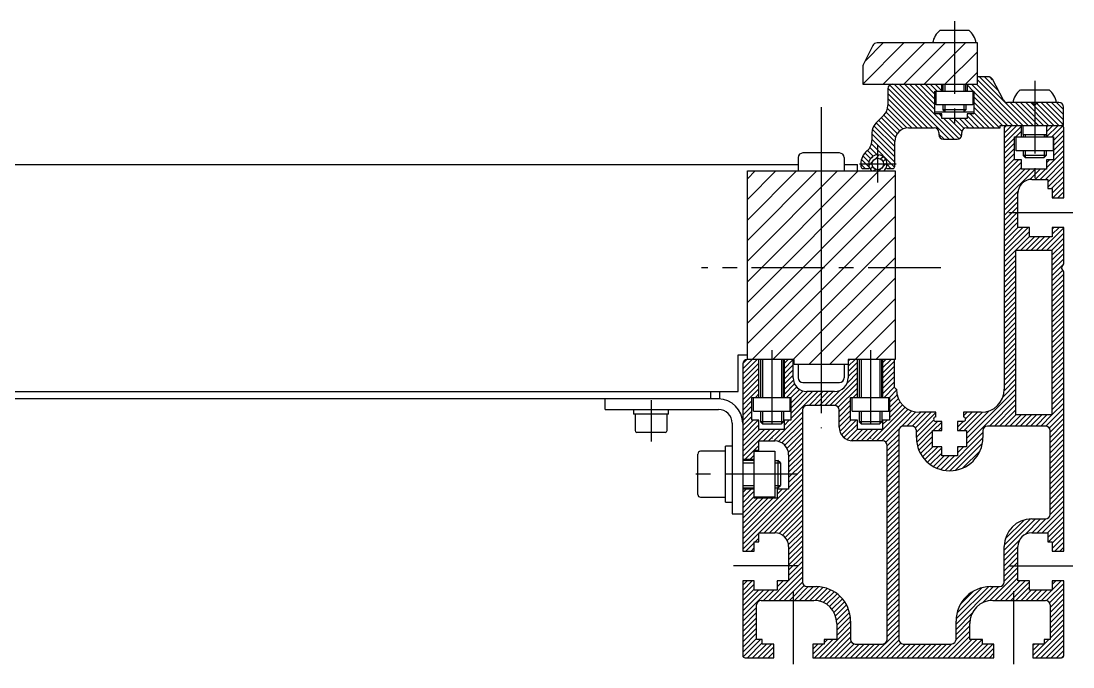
# Model space of a CAD drawing. Extents: x -10 to 3499, y -8 to 1001.
# Drawn here: x 3269.5 to 3498.9, y 66 to 206.7 of the extents above; entities that cross this region are included whole.
import ezdxf

# ---------------------------------------------------------------- set-up
doc = ezdxf.new("R2010")
doc.units = 0
doc.header["$LTSCALE"] = 0.5
doc.linetypes.add('CENTER', pattern=[50.8, 31.75, -6.35, 6.35, -6.35])
for name, color, linetype in [('MSM_CENTER', 1, 'CENTER'), ('MSM_CONTINUOUS', 7, 'CONTINUOUS'), ('MSM_NARROW', 5, 'CONTINUOUS')]:
    doc.layers.add(name, color=color, linetype=linetype)

msp = doc.modelspace()

# ---------------------------------------------------------------- linework, layer by layer
at = {"layer": 'MSM_CENTER'}
for p, q in [((3473, 206.75), (3473, 183.5)), ((3490.5, 193.75), (3490.5, 172.5)), ((3443.95, 188), (3443.95, 118)), ((3456.3, 171.6), (3456.3, 179.6)), ((3452.3, 175.6), (3460.3, 175.6)), ((3484.85, 165), (3498.85, 165)), ((3470.05, 153), (3417.85, 153)), ((3433.2, 135), (3433.2, 115.75)), ((3454.7, 135), (3454.7, 115.75)), ((3406.85, 124.1), (3406.85, 115.1)), ((3438.85, 108), (3415.05, 108)), ((3438.85, 88), (3424.85, 88)), ((3484.85, 88), (3498.85, 88)), ((3437.85, 82.5), (3437.85, 66)), ((3485.85, 82.5), (3485.85, 66))]:
    msp.add_line(p, q, dxfattribs=at)
at = {"layer": 'MSM_CONTINUOUS'}
for p, q in [((3469.88, 204.75), (3476.13, 204.75)), ((3478, 202), (3456.12, 202)), ((3478, 193), (3478, 202)), ((3455.22, 201.45), (3453.11, 197.21)), ((3453, 196.76), (3453, 193)), ((3453, 193), (3478, 193)), ((3470.25, 191.5), (3470.25, 193)), ((3470.5, 193), (3470.5, 191.5)), ((3475.5, 191.5), (3475.5, 193)), ((3475.75, 193), (3475.75, 191.5)), ((3480.4, 194.6), (3478, 194.6)), ((3483.72, 189.53), (3481.28, 194.07)), ((3458.5, 192), (3458.5, 188.34)), ((3468.75, 191.5), (3477.25, 191.5)), ((3468.75, 186.5), (3468.75, 191.5)), ((3469, 188.5), (3469, 191.5)), ((3477, 191.5), (3477, 188.5)), ((3477.25, 191.5), (3477.25, 186.5)), ((3487.38, 191.75), (3493.63, 191.75)), ((3477, 188.5), (3469, 188.5)), ((3470.5, 188.5), (3470.5, 187.43)), ((3475.5, 188.5), (3475.5, 187.43)), ((3495.8, 189), (3484.6, 189)), ((3490.5, 188.5), (3489.63, 189)), ((3491.37, 189), (3490.5, 188.5)), ((3457.62, 186.22), (3455.88, 184.48)), ((3468.75, 187), (3477.25, 187)), ((3470.25, 186.5), (3468.75, 186.5)), ((3470.25, 185.5), (3470.25, 186.5)), ((3475.5, 187.43), (3470.5, 187.43)), ((3470.5, 187.43), (3470.93, 187)), ((3475.07, 187), (3475.5, 187.43)), ((3475.75, 186.5), (3475.75, 185.5)), ((3477.25, 186.5), (3475.75, 186.5)), ((3496.8, 184), (3496.8, 188)), ((3475.75, 185.5), (3470.25, 185.5)), ((3483, 184), (3496.8, 184)), ((3483, 183.5), (3483, 184)), ((3487.6, 181.5), (3487.6, 184)), ((3487.9, 184), (3487.9, 182)), ((3493.1, 184), (3493.1, 181.5)), ((3455, 182.36), (3455, 180.74)), ((3463, 183.5), (3468.6, 183.5)), ((3469.6, 182.5), (3469.6, 182)), ((3474.6, 182), (3474.6, 182.5)), ((3475.6, 183.5), (3483, 183.5)), ((3483.85, 183.5), (3483.85, 126.5)), ((3486.1, 181.5), (3494.6, 181.5)), ((3486.1, 176.5), (3486.1, 181.5)), ((3486.5, 178.5), (3486.5, 181.5)), ((3487.9, 182), (3493.1, 182)), ((3488, 182), (3488, 181.5)), ((3493, 181.5), (3493, 182)), ((3494.5, 181.5), (3494.5, 178.5)), ((3494.6, 181.5), (3494.6, 176.5)), ((3496.85, 168.25), (3496.85, 183.5)), ((3460, 175.1), (3460, 180.5)), ((3470.6, 181), (3473.6, 181)), ((3438.95, 177), (3438.95, 174.08)), ((3447.95, 178), (3439.95, 178)), ((3448.95, 177), (3448.95, 174.08)), ((3494.5, 178.5), (3486.5, 178.5)), ((3488, 178.5), (3488, 177.43)), ((3493, 177.43), (3488, 177.43)), ((3488, 177.43), (3488.43, 177)), ((3488.43, 177), (3492.57, 177)), ((3492.57, 177), (3493, 177.43)), ((3493, 178.5), (3493, 177.43)), ((3064.75, 175.5), (3438.95, 175.5)), ((3448.95, 175.5), (3451.85, 175.5)), ((3451.85, 174.08), (3451.85, 175.5)), ((3452.6, 175.6), (3452.6, 175.1)), ((3453.1, 174.6), (3454.21, 174.6)), ((3458.39, 174.6), (3459.5, 174.6)), ((3487.6, 176.5), (3486.1, 176.5)), ((3487.6, 174.5), (3487.6, 176.5)), ((3493.1, 174.5), (3487.6, 174.5)), ((3493.1, 176.5), (3493.1, 174.5)), ((3494.6, 176.5), (3493.1, 176.5)), ((3427.85, 174.08), (3460.05, 174.08)), ((3427.85, 133), (3427.85, 174.08)), ((3443.95, 174.08), (3443.95, 131.92)), ((3460.05, 174.08), (3460.05, 133)), ((3489.85, 172.25), (3493.35, 172.25)), ((3493.35, 172.25), (3493.35, 170.25)), ((3493.35, 170.25), (3494.35, 170.25)), ((3494.35, 170.25), (3494.35, 168.25)), ((3486.85, 161.75), (3486.85, 169.25)), ((3494.35, 168.25), (3496.85, 168.25)), ((3489.35, 161.75), (3486.85, 161.75)), ((3489.35, 159.75), (3489.35, 161.75)), ((3496.85, 161.75), (3494.35, 161.75)), ((3494.35, 161.75), (3494.35, 159.75)), ((3496.85, 153.87), (3496.85, 161.75)), ((3494.35, 159.75), (3489.35, 159.75)), ((3494.35, 156.75), (3486.35, 156.75)), ((3486.35, 156.75), (3486.35, 121)), ((3494.35, 121), (3494.35, 156.75)), ((3496.35, 153), (3496.85, 153.87)), ((3496.85, 152.13), (3496.35, 153)), ((3496.85, 91.25), (3496.85, 152.13)), ((3425.85, 126), (3425.85, 134)), ((3425.85, 134), (3427.85, 134)), ((3426.85, 132), (3426.85, 91.25)), ((3438.05, 133), (3427.85, 133)), ((3430.35, 124.75), (3430.35, 133)), ((3430.7, 133), (3430.7, 124.75)), ((3435.7, 124.75), (3435.7, 133)), ((3435.85, 133), (3435.85, 124.75)), ((3437.85, 129), (3437.85, 133)), ((3438.05, 131.92), (3438.05, 133)), ((3449.85, 131.92), (3438.05, 131.92)), ((3438.95, 131.92), (3438.95, 129)), ((3448.95, 131.92), (3448.95, 129)), ((3449.85, 133), (3449.85, 129)), ((3460.05, 133), (3449.85, 133)), ((3451.85, 124.75), (3451.85, 133)), ((3452.2, 133), (3452.2, 124.75)), ((3457.2, 124.75), (3457.2, 133)), ((3457.35, 133), (3457.35, 124.75)), ((3459.95, 126.9), (3459.95, 133)), ((3439.95, 128), (3447.95, 128)), ((3077.85, 126), (3425.85, 126)), ((3421.85, 124.4), (3081.85, 124.4)), ((3396.85, 122.1), (3396.85, 124.4)), ((3419.85, 124.4), (3419.85, 126)), ((3421.85, 124.4), (3421.85, 126)), ((3428.85, 124.75), (3437.35, 124.75)), ((3428.85, 119.75), (3428.85, 124.75)), ((3429.2, 121.75), (3429.2, 124.75)), ((3437.2, 121.75), (3437.2, 124.75)), ((3437.35, 124.75), (3437.35, 119.75)), ((3446.85, 126), (3440.85, 126)), ((3450.35, 124.75), (3458.85, 124.75)), ((3450.35, 119.75), (3450.35, 124.75)), ((3450.7, 121.75), (3450.7, 124.75)), ((3458.7, 121.75), (3458.7, 124.75)), ((3458.85, 124.75), (3458.85, 119.75)), ((3396.85, 122.1), (3421.55, 122.1)), ((3403.05, 122.1), (3403.05, 121.1)), ((3410.65, 121.1), (3410.65, 122.1)), ((3429.2, 121.75), (3437.2, 121.75)), ((3430.7, 121.75), (3430.7, 119.43)), ((3435.7, 121.75), (3435.7, 119.43)), ((3439.85, 122), (3439.85, 84.5)), ((3446.85, 123), (3440.85, 123)), ((3447.85, 118.25), (3447.85, 122)), ((3450.7, 121.75), (3458.7, 121.75)), ((3452.2, 121.75), (3452.2, 119.43)), ((3457.2, 121.75), (3457.2, 119.43)), ((3410.65, 121.1), (3403.05, 121.1)), ((3403.35, 121.1), (3403.35, 117.5)), ((3410.35, 117.5), (3410.35, 121.1)), ((3430.35, 119.75), (3428.85, 119.75)), ((3430.35, 117.75), (3430.35, 119.75)), ((3435.7, 119.43), (3430.7, 119.43)), ((3430.7, 119.43), (3431.13, 119)), ((3435.27, 119), (3435.7, 119.43)), ((3435.85, 119.75), (3435.85, 117.75)), ((3437.35, 119.75), (3435.85, 119.75)), ((3451.85, 119.75), (3450.35, 119.75)), ((3451.85, 117.75), (3451.85, 119.75)), ((3457.2, 119.43), (3452.2, 119.43)), ((3452.2, 119.43), (3452.63, 119)), ((3456.77, 119), (3457.2, 119.43)), ((3457.35, 119.75), (3457.35, 117.75)), ((3458.85, 119.75), (3457.35, 119.75)), ((3468.95, 121.5), (3465.35, 121.5)), ((3468.95, 120.5), (3468.95, 121.5)), ((3470.25, 119.5), (3468.95, 119.5)), ((3470.25, 117.5), (3470.25, 119.5)), ((3473.65, 119.5), (3473.65, 117.5)), ((3474.95, 119.5), (3473.65, 119.5)), ((3474.95, 121.5), (3474.95, 120.5)), ((3478.85, 121.5), (3474.95, 121.5)), ((3486.35, 121), (3494.35, 121)), ((3409.95, 117.1), (3403.75, 117.1)), ((3424.55, 119.1), (3424.55, 99.4)), ((3435.85, 117.75), (3430.35, 117.75)), ((3431.13, 119), (3435.27, 119)), ((3457.35, 117.75), (3451.85, 117.75)), ((3452.63, 119), (3456.77, 119)), ((3460.85, 117.5), (3460.85, 72)), ((3463.7, 118.5), (3461.85, 118.5)), ((3464.7, 116), (3464.7, 117.5)), ((3468.25, 117.5), (3470.25, 117.5)), ((3468.25, 114), (3468.25, 117.5)), ((3473.65, 117.5), (3475.65, 117.5)), ((3475.65, 117.5), (3475.65, 114)), ((3479.2, 117.5), (3479.2, 116)), ((3492.85, 118.5), (3480.2, 118.5)), ((3493.85, 99.25), (3493.85, 117.5)), ((3430.35, 115.25), (3433.85, 115.25)), ((3430.35, 113.25), (3430.35, 115.25)), ((3457.35, 115.25), (3450.85, 115.25)), ((3417.05, 103.6), (3417.05, 112.4)), ((3423.05, 113), (3417.65, 113)), ((3423.05, 101.9), (3423.05, 114.1)), ((3424.55, 114.1), (3423.05, 114.1)), ((3429.35, 102.75), (3429.35, 113.25)), ((3429.35, 113.25), (3430.35, 113.25)), ((3429.35, 113), (3433.85, 113)), ((3433.85, 113), (3433.85, 103)), ((3458.35, 72), (3458.35, 114.25)), ((3470.25, 114), (3468.25, 114)), ((3470.25, 112), (3470.25, 114)), ((3473.65, 114), (3473.65, 112)), ((3475.65, 114), (3473.65, 114)), ((3426.85, 111.25), (3429.35, 111.25)), ((3429.35, 111), (3426.85, 111)), ((3433.85, 111), (3434.51, 111)), ((3435.05, 110.46), (3434.51, 111)), ((3434.51, 111), (3434.51, 105)), ((3435.05, 110.46), (3435.05, 105.54)), ((3436.85, 112.25), (3436.85, 104.75)), ((3473.65, 112), (3470.25, 112)), ((3434.51, 105), (3435.05, 105.54)), ((3426.85, 105), (3429.35, 105)), ((3429.35, 104.75), (3426.85, 104.75)), ((3433.85, 105), (3434.51, 105)), ((3434.35, 104.75), (3434.35, 102.75)), ((3436.85, 104.75), (3434.35, 104.75)), ((3417.65, 103), (3423.05, 103)), ((3423.05, 101.9), (3424.55, 101.9)), ((3433.85, 103), (3429.35, 103)), ((3434.35, 102.75), (3429.35, 102.75)), ((3424.55, 99.4), (3426.85, 99.4)), ((3489.85, 98.25), (3492.85, 98.25)), ((3430.35, 95.25), (3433.85, 95.25)), ((3430.35, 93.25), (3430.35, 95.25)), ((3489.85, 95.25), (3493.35, 95.25)), ((3493.35, 95.25), (3493.35, 93.25)), ((3429.35, 91.25), (3429.35, 93.25)), ((3429.35, 93.25), (3430.35, 93.25)), ((3436.85, 92.25), (3436.85, 84.75)), ((3483.85, 84.5), (3483.85, 92.25)), ((3486.85, 84.75), (3486.85, 92.25)), ((3493.35, 93.25), (3494.35, 93.25)), ((3494.35, 93.25), (3494.35, 91.25)), ((3426.85, 91.25), (3429.35, 91.25)), ((3494.35, 91.25), (3496.85, 91.25)), ((3426.85, 84.75), (3426.85, 68.5)), ((3429.35, 84.75), (3426.85, 84.75)), ((3429.35, 82.75), (3429.35, 84.75)), ((3434.35, 82.75), (3429.35, 82.75)), ((3434.35, 84.75), (3434.35, 82.75)), ((3436.85, 84.75), (3434.35, 84.75)), ((3440.85, 83.5), (3442.85, 83.5)), ((3480.85, 83.5), (3482.85, 83.5)), ((3489.35, 84.75), (3486.85, 84.75)), ((3489.35, 82.75), (3489.35, 84.75)), ((3494.35, 82.75), (3489.35, 82.75)), ((3494.35, 84.75), (3494.35, 82.75)), ((3496.85, 84.75), (3494.35, 84.75)), ((3496.85, 68.5), (3496.85, 84.75)), ((3430.85, 80.5), (3442.35, 80.5)), ((3481.35, 80.5), (3492.85, 80.5)), ((3429.85, 72), (3429.85, 79.5)), ((3493.85, 79.5), (3493.85, 72)), ((3450.35, 76), (3450.35, 72)), ((3473.35, 72), (3473.35, 76)), ((3447.35, 75.5), (3447.35, 72)), ((3476.35, 72), (3476.35, 75.5)), ((3431.1, 72), (3429.85, 72)), ((3431.1, 71), (3431.1, 72)), ((3444.6, 72), (3444.6, 71)), ((3447.35, 72), (3444.6, 72)), ((3479.1, 72), (3476.35, 72)), ((3479.1, 71), (3479.1, 72)), ((3492.6, 72), (3492.6, 71)), ((3493.85, 72), (3492.6, 72)), ((3433.6, 71), (3431.1, 71)), ((3433.6, 68), (3433.6, 71)), ((3442.1, 71), (3442.1, 68)), ((3444.6, 71), (3442.1, 71)), ((3451.35, 71), (3457.35, 71)), ((3461.85, 71), (3472.35, 71)), ((3481.6, 71), (3479.1, 71)), ((3481.6, 68), (3481.6, 71)), ((3490.1, 71), (3490.1, 68)), ((3492.6, 71), (3490.1, 71)), ((3427.35, 68), (3433.6, 68)), ((3442.1, 68), (3481.6, 68)), ((3490.1, 68), (3496.35, 68))]:
    msp.add_line(p, q, dxfattribs=at)
msp.add_circle((3456.3, 175.6), 1.25, dxfattribs=at)
for centre, radius, start, end in [((3472.91, 201.1), 4.75, 129.7731, 169.0684), ((3473.09, 201.1), 4.75, 10.9316, 50.2269), ((3456.12, 201), 1, 90, 153.4349), ((3454, 196.76), 1, 153.4349, 180), ((3459.5, 192), 1, 90, 180), ((3480.4, 193.6), 1, 28.1786, 90), ((3490.41, 188.1), 4.75, 129.7731, 169.0684), ((3490.59, 188.1), 4.75, 10.9316, 50.2269), ((3455.5, 188.34), 3, 315, 0), ((3484.6, 190), 1, 208.1786, 270), ((3495.8, 188), 1, 360, 90), ((3458, 182.36), 3, 135, 180), ((3484.35, 183.5), 0.5, 90, 180), ((3496.35, 183.5), 0.5, 360, 90), ((3463, 180.5), 3, 90, 180), ((3468.6, 182.5), 1, 360, 90), ((3470.6, 182), 1, 180, 270), ((3473.6, 182), 1, 270, 0), ((3475.6, 182.5), 1, 90, 180), ((3452, 180.74), 3, 309.9255, 360), ((3439.95, 177), 1, 90, 180), ((3447.95, 177), 1, 0, 90), ((3456.3, 175.6), 3.7, 129.9255, 180), ((3456.3, 175.6), 2, 310.5358, 229.4642), ((3453.1, 175.1), 0.5, 180, 270), ((3454.21, 174.9), 0.3, 270, 333.3458), ((3458.39, 174.9), 0.3, 206.6542, 270), ((3459.5, 175.1), 0.5, 270, 360), ((3489.85, 169.25), 3, 90, 180), ((3427.85, 132), 1, 90, 180), ((3440.85, 129), 3, 180, 270), ((3439.95, 129), 1, 180, 270), ((3446.85, 129), 3, 270, 0), ((3447.95, 129), 1, 270, 360), ((3460.83, 127.38), 1, 208.5701, 241.4299), ((3465.35, 126.5), 5, 180, 270), ((3478.85, 126.5), 5, 270, 360), ((3421.55, 119.1), 5.3, 0, 90), ((3421.55, 119.1), 3, 360, 90), ((3440.85, 122), 1, 90, 180), ((3446.85, 122), 1, 360, 90), ((3468.95, 120), 0.5, 90, 270), ((3474.95, 120), 0.5, 270, 90), ((3403.75, 117.5), 0.4, 180, 270), ((3409.95, 117.5), 0.4, 270, 0), ((3450.85, 118.25), 3, 180, 270), ((3461.85, 117.5), 1, 90, 180), ((3463.7, 117.5), 1, 360, 90), ((3480.2, 117.5), 1, 90, 180), ((3492.85, 117.5), 1, 360, 90), ((3433.85, 112.25), 3, 360, 90), ((3457.35, 114.25), 1, 360, 90), ((3471.95, 116), 7.25, 180, 0), ((3417.65, 112.4), 0.6, 90, 180), ((3417.65, 103.6), 0.6, 180, 270), ((3492.85, 99.25), 1, 270, 0), ((3489.85, 92.25), 6, 90, 180), ((3433.85, 92.25), 3, 360, 90), ((3489.85, 92.25), 3, 90, 180), ((3440.85, 84.5), 1, 180, 270), ((3442.85, 76), 7.5, 0, 90), ((3480.85, 76), 7.5, 90, 180), ((3482.85, 84.5), 1, 270, 0), ((3430.85, 79.5), 1, 90, 180), ((3442.35, 75.5), 5, 0, 90), ((3481.35, 75.5), 5, 90, 180), ((3492.85, 79.5), 1, 360, 90), ((3451.35, 72), 1, 180, 270), ((3457.35, 72), 1, 270, 0), ((3461.85, 72), 1, 180, 270), ((3472.35, 72), 1, 270, 0), ((3427.35, 68.5), 0.5, 180, 270), ((3496.35, 68.5), 0.5, 270, 0)]:
    msp.add_arc(centre, radius, start, end, dxfattribs=at)
at = {"layer": 'MSM_NARROW'}
for p, q in [((3453, 193.03), (3461.97, 202)), ((3453.52, 198.04), (3457.48, 202)), ((3457.46, 193), (3466.46, 202)), ((3461.95, 193), (3470.95, 202)), ((3466.44, 193), (3475.44, 202)), ((3470.93, 193), (3478, 200.07)), ((3475.42, 193), (3478, 195.58)), ((3468.23, 183.5), (3458.92, 192.81)), ((3471.85, 181), (3459.85, 193)), ((3472.98, 181), (3460.98, 193)), ((3474.01, 181.09), (3462.1, 193)), ((3468.75, 187.47), (3463.22, 193)), ((3468.75, 188.59), (3464.34, 193)), ((3468.75, 189.72), (3465.47, 193)), ((3468.75, 190.84), (3466.59, 193)), ((3469.21, 191.5), (3467.71, 193)), ((3470.25, 191.58), (3468.83, 193)), ((3470.25, 192.71), (3469.96, 193)), ((3470.93, 193), (3470.93, 191.5)), ((3475.07, 193), (3475.07, 191.5)), ((3477.07, 191.5), (3475.75, 192.82)), ((3485.69, 184), (3476.69, 193)), ((3486.81, 184), (3477.81, 193)), ((3487.94, 184), (3478, 193.94)), ((3489.06, 184), (3478.46, 194.6)), ((3482.64, 191.55), (3479.58, 194.6)), ((3481.34, 193.96), (3480.78, 194.52)), ((3465.99, 183.5), (3458.5, 190.99)), ((3467.11, 183.5), (3458.51, 192.1)), ((3475.95, 191.5), (3475.75, 191.7)), ((3484.57, 184), (3477.25, 191.32)), ((3464.86, 183.5), (3458.5, 189.86)), ((3463.74, 183.5), (3458.5, 188.74)), ((3470.93, 188.5), (3470.93, 187)), ((3475.07, 188.5), (3475.07, 187)), ((3483.45, 184), (3477.25, 190.2)), ((3482.82, 183.5), (3477.25, 189.07)), ((3490.18, 184), (3485.18, 189)), ((3491.3, 184), (3486.3, 189)), ((3492.43, 184), (3487.43, 189)), ((3493.55, 184), (3488.55, 189)), ((3494.67, 184), (3489.72, 188.95)), ((3495.79, 184), (3491, 188.79)), ((3496.8, 184.12), (3491.92, 189)), ((3496.8, 185.24), (3493.04, 189)), ((3496.8, 186.36), (3494.16, 189)), ((3496.8, 187.49), (3495.29, 189)), ((3461.07, 182.8), (3457.64, 186.24)), ((3461.76, 183.23), (3458.12, 186.88)), ((3462.64, 183.48), (3458.43, 187.69)), ((3470.25, 185.97), (3469.72, 186.5)), ((3478.33, 183.5), (3475.75, 186.08)), ((3479.46, 183.5), (3476.46, 186.5)), ((3481.7, 183.5), (3477.25, 187.95)), ((3480.58, 183.5), (3477.25, 186.83)), ((3460, 179.38), (3455.45, 183.93)), ((3460, 180.51), (3455.95, 184.55)), ((3460.16, 181.47), (3456.51, 185.11)), ((3460.54, 182.21), (3457.08, 185.68)), ((3474.54, 181.68), (3470.72, 185.5)), ((3474.63, 182.72), (3471.84, 185.5)), ((3475.1, 183.37), (3472.97, 185.5)), ((3476.09, 183.5), (3474.09, 185.5)), ((3477.21, 183.5), (3475.21, 185.5)), ((3482.95, 183.5), (3483, 183.55)), ((3483.85, 183.47), (3484.38, 184)), ((3483.85, 182.35), (3485.5, 184)), ((3483.85, 181.23), (3486.62, 184)), ((3483.85, 180.1), (3487.6, 183.85)), ((3493.1, 181.5), (3495.6, 184)), ((3493.1, 182.62), (3494.48, 184)), ((3493.1, 183.74), (3493.36, 184)), ((3494.23, 181.5), (3496.64, 183.91)), ((3460, 177.14), (3455, 182.14)), ((3460, 178.26), (3455.11, 183.15)), ((3470.73, 181), (3469.6, 182.13)), ((3483.85, 178.98), (3486.1, 181.23)), ((3486.37, 181.5), (3487.6, 182.73)), ((3487.49, 181.5), (3487.6, 181.61)), ((3488.43, 182), (3488.43, 181.5)), ((3492.57, 182), (3492.57, 181.5)), ((3494.6, 180.75), (3496.85, 183)), ((3494.6, 179.63), (3496.85, 181.88)), ((3456.18, 177.59), (3454.57, 179.2)), ((3459.97, 174.93), (3454.9, 179.99)), ((3460, 176.02), (3455, 181.02)), ((3483.85, 177.86), (3486.1, 180.11)), ((3483.85, 176.74), (3486.1, 178.99)), ((3494.6, 178.51), (3496.85, 180.76)), ((3494.6, 177.38), (3496.85, 179.63)), ((3454.35, 176.05), (3453.05, 177.36)), ((3454.71, 176.81), (3453.5, 178.02)), ((3455.31, 177.34), (3454.08, 178.57)), ((3454.63, 176.7), (3455.19, 177.27)), ((3455.79, 176.74), (3456.62, 177.57)), ((3456.88, 176.71), (3457.43, 177.25)), ((3457.43, 176.13), (3457.98, 176.68)), ((3483.85, 175.61), (3486.1, 177.86)), ((3483.85, 174.49), (3486.1, 176.74)), ((3488.43, 178.5), (3488.43, 177)), ((3491.71, 172.25), (3496.85, 177.39)), ((3492.57, 178.5), (3492.57, 177)), ((3493.1, 174.76), (3496.85, 178.51)), ((3427.85, 145.43), (3456.95, 174.54)), ((3453.56, 174.6), (3452.6, 175.56)), ((3454.46, 174.82), (3452.73, 176.55)), ((3454.33, 175.28), (3455.16, 176.11)), ((3454.65, 174.47), (3455.19, 175.02)), ((3455.38, 174.08), (3455.77, 174.47)), ((3457.36, 174.95), (3458.28, 175.86)), ((3459.17, 174.6), (3458.3, 175.48)), ((3483.85, 173.37), (3486.98, 176.5)), ((3483.85, 172.25), (3487.6, 176)), ((3483.85, 171.12), (3487.6, 174.87)), ((3483.85, 170), (3488.35, 174.5)), ((3483.85, 168.88), (3489.47, 174.5)), ((3483.85, 167.76), (3490.59, 174.5)), ((3489.44, 172.22), (3491.72, 174.5)), ((3490.59, 172.25), (3492.84, 174.5)), ((3492.83, 172.25), (3496.85, 176.27)), ((3493.1, 175.88), (3493.72, 176.5)), ((3493.35, 171.64), (3496.85, 175.14)), ((3427.85, 172.37), (3429.56, 174.08)), ((3427.85, 167.88), (3434.05, 174.08)), ((3427.85, 163.39), (3438.54, 174.08)), ((3427.85, 158.9), (3443.03, 174.08)), ((3427.85, 154.41), (3447.52, 174.08)), ((3427.85, 149.92), (3452.01, 174.08)), ((3427.85, 140.94), (3460.05, 173.14)), ((3493.35, 170.52), (3496.85, 174.02)), ((3494.2, 170.25), (3496.85, 172.9)), ((3494.35, 169.28), (3496.85, 171.78)), ((3494.45, 168.25), (3496.85, 170.65)), ((3427.85, 136.45), (3460.05, 168.65)), ((3483.85, 166.63), (3486.88, 169.66)), ((3483.85, 165.51), (3486.85, 168.51)), ((3495.57, 168.25), (3496.85, 169.53)), ((3496.69, 168.25), (3496.85, 168.41)), ((3483.85, 164.39), (3486.85, 167.39)), ((3483.85, 163.27), (3486.85, 166.27)), ((3428.89, 133), (3460.05, 164.16)), ((3483.85, 162.14), (3486.85, 165.14)), ((3483.85, 161.02), (3486.85, 164.02)), ((3483.85, 159.9), (3486.85, 162.9)), ((3483.85, 158.78), (3486.85, 161.78)), ((3483.85, 157.65), (3487.95, 161.75)), ((3483.85, 156.53), (3489.07, 161.75)), ((3483.85, 155.41), (3489.35, 160.91)), ((3491.93, 156.75), (3496.85, 161.67)), ((3494.35, 161.42), (3494.68, 161.75)), ((3494.35, 160.29), (3495.81, 161.75)), ((3433.38, 133), (3460.05, 159.67)), ((3483.85, 154.29), (3489.35, 159.79)), ((3487.44, 156.75), (3490.44, 159.75)), ((3488.56, 156.75), (3491.56, 159.75)), ((3489.68, 156.75), (3492.68, 159.75)), ((3490.81, 156.75), (3493.81, 159.75)), ((3493.05, 156.75), (3496.85, 160.55)), ((3494.17, 156.75), (3496.85, 159.43)), ((3494.35, 155.8), (3496.85, 158.3)), ((3494.35, 154.68), (3496.85, 157.18)), ((3494.35, 153.56), (3496.85, 156.06)), ((3437.87, 133), (3460.05, 155.18)), ((3483.85, 153.16), (3486.35, 155.66)), ((3483.85, 152.04), (3486.35, 154.54)), ((3494.35, 152.44), (3496.85, 154.94)), ((3494.35, 151.31), (3496.78, 153.74)), ((3483.85, 150.92), (3486.35, 153.42)), ((3483.85, 149.79), (3486.35, 152.29)), ((3494.35, 150.19), (3496.65, 152.49)), ((3494.35, 149.07), (3496.85, 151.57)), ((3441.28, 131.92), (3460.05, 150.69)), ((3483.85, 148.67), (3486.35, 151.17)), ((3483.85, 147.55), (3486.35, 150.05)), ((3494.35, 147.95), (3496.85, 150.45)), ((3494.35, 146.82), (3496.85, 149.32)), ((3483.85, 146.43), (3486.35, 148.93)), ((3483.85, 145.3), (3486.35, 147.8)), ((3494.35, 145.7), (3496.85, 148.2)), ((3494.35, 144.58), (3496.85, 147.08)), ((3445.77, 131.92), (3460.05, 146.2)), ((3483.85, 144.18), (3486.35, 146.68)), ((3483.85, 143.06), (3486.35, 145.56)), ((3494.35, 143.46), (3496.85, 145.96)), ((3494.35, 142.33), (3496.85, 144.83)), ((3483.85, 141.94), (3486.35, 144.44)), ((3483.85, 140.81), (3486.35, 143.31)), ((3494.35, 141.21), (3496.85, 143.71)), ((3494.35, 140.09), (3496.85, 142.59)), ((3451.34, 133), (3460.05, 141.71)), ((3483.85, 139.69), (3486.35, 142.19)), ((3483.85, 138.57), (3486.35, 141.07)), ((3483.85, 137.45), (3486.35, 139.95)), ((3494.35, 138.97), (3496.85, 141.47)), ((3494.35, 137.84), (3496.85, 140.34)), ((3483.85, 136.32), (3486.35, 138.82)), ((3483.85, 135.2), (3486.35, 137.7)), ((3494.35, 136.72), (3496.85, 139.22)), ((3494.35, 135.6), (3496.85, 138.1)), ((3455.83, 133), (3460.05, 137.22)), ((3483.85, 134.08), (3486.35, 136.58)), ((3483.85, 132.96), (3486.35, 135.46)), ((3494.35, 134.48), (3496.85, 136.98)), ((3494.35, 133.35), (3496.85, 135.85)), ((3483.85, 131.83), (3486.35, 134.33)), ((3483.85, 130.71), (3486.35, 133.21)), ((3494.35, 132.23), (3496.85, 134.73)), ((3494.35, 131.11), (3496.85, 133.61)), ((3426.85, 130.96), (3428.89, 133)), ((3426.85, 129.84), (3430.01, 133)), ((3426.85, 128.72), (3430.35, 132.22)), ((3426.85, 127.59), (3430.35, 131.09)), ((3426.86, 132.1), (3427.75, 132.99)), ((3431.13, 133), (3431.13, 124.75)), ((3435.27, 133), (3435.27, 124.75)), ((3435.85, 132.1), (3436.75, 133)), ((3435.85, 130.98), (3437.85, 132.98)), ((3435.85, 129.86), (3437.85, 131.86)), ((3449.85, 132.63), (3450.22, 133)), ((3449.85, 131.51), (3451.34, 133)), ((3449.85, 130.39), (3451.85, 132.39)), ((3449.85, 129.27), (3451.85, 131.27)), ((3452.63, 133), (3452.63, 124.75)), ((3456.77, 133), (3456.77, 124.75)), ((3457.35, 131.15), (3459.2, 133)), ((3457.35, 132.28), (3458.07, 133)), ((3457.35, 130.03), (3459.95, 132.63)), ((3457.35, 128.91), (3459.95, 131.51)), ((3483.85, 129.59), (3486.35, 132.09)), ((3483.85, 128.47), (3486.35, 130.97)), ((3494.35, 129.99), (3496.85, 132.49)), ((3494.35, 128.86), (3496.85, 131.36)), ((3426.85, 126.47), (3430.35, 129.97)), ((3426.85, 125.35), (3430.35, 128.85)), ((3435.85, 128.74), (3437.85, 130.74)), ((3435.85, 127.61), (3437.85, 129.61)), ((3435.85, 126.49), (3437.89, 128.53)), ((3445.83, 123), (3451.85, 129.02)), ((3449.65, 127.94), (3451.85, 130.14)), ((3457.35, 127.79), (3459.95, 130.39)), ((3457.35, 126.66), (3459.95, 129.26)), ((3483.83, 126.2), (3486.35, 128.72)), ((3483.85, 127.34), (3486.35, 129.84)), ((3494.35, 127.74), (3496.85, 130.24)), ((3494.35, 126.62), (3496.85, 129.12)), ((3426.85, 124.23), (3430.35, 127.73)), ((3426.85, 123.1), (3430.35, 126.6)), ((3435.85, 125.37), (3438.16, 127.68)), ((3436.35, 124.75), (3438.61, 127.01)), ((3437.35, 124.62), (3439.21, 126.49)), ((3444.71, 123), (3447.91, 126.2)), ((3446.95, 123), (3451.85, 127.9)), ((3447.66, 122.59), (3451.85, 126.78)), ((3457.35, 125.54), (3459.95, 128.14)), ((3457.68, 124.75), (3459.95, 127.02)), ((3458.81, 124.75), (3460.36, 126.31)), ((3475.65, 115.78), (3486.35, 126.48)), ((3483.54, 124.79), (3486.35, 127.6)), ((3494.35, 125.5), (3496.85, 128)), ((3494.35, 124.37), (3496.85, 126.87)), ((3426.85, 121.98), (3428.85, 123.98)), ((3429.62, 124.75), (3430.35, 125.48)), ((3437.35, 123.5), (3439.98, 126.13)), ((3437.35, 121.26), (3442.09, 126)), ((3437.35, 122.38), (3440.97, 126)), ((3437.35, 120.13), (3443.22, 126)), ((3441.34, 123), (3444.34, 126)), ((3442.46, 123), (3445.46, 126)), ((3443.58, 123), (3446.58, 126)), ((3447.85, 121.65), (3450.35, 124.15)), ((3450.95, 124.75), (3451.85, 125.65)), ((3458.85, 123.67), (3460.5, 125.32)), ((3458.85, 122.55), (3460.78, 124.48)), ((3475.65, 114.65), (3486.35, 125.35)), ((3480.62, 118.5), (3486.35, 124.23)), ((3494.35, 123.25), (3496.85, 125.75)), ((3494.35, 122.13), (3496.85, 124.63)), ((3426.85, 120.86), (3428.85, 122.86)), ((3426.85, 119.74), (3428.85, 121.74)), ((3431.13, 121.75), (3431.13, 119)), ((3435.27, 121.75), (3435.27, 119)), ((3447.85, 120.53), (3450.35, 123.03)), ((3447.85, 119.41), (3450.35, 121.91)), ((3452.63, 121.75), (3452.63, 119)), ((3454.92, 115.25), (3462.25, 122.58)), ((3456.04, 115.25), (3462.93, 122.14)), ((3456.77, 121.75), (3456.77, 119)), ((3457.16, 115.25), (3463.7, 121.79)), ((3458.85, 121.43), (3461.18, 123.76)), ((3458.85, 120.3), (3461.67, 123.13)), ((3475.65, 116.9), (3480.56, 121.81)), ((3481.74, 118.5), (3486.35, 123.11)), ((3482.86, 118.5), (3486.35, 121.99)), ((3492.95, 118.49), (3496.85, 122.38)), ((3494.35, 121.01), (3496.85, 123.51)), ((3426.85, 118.61), (3428.85, 120.61)), ((3426.85, 117.49), (3429.11, 119.75)), ((3426.85, 116.37), (3430.23, 119.75)), ((3433.59, 115.25), (3439.85, 121.51)), ((3434.61, 115.15), (3439.85, 120.39)), ((3435.85, 118.63), (3436.97, 119.75)), ((3447.85, 118.29), (3450.35, 120.79)), ((3448, 117.31), (3450.44, 119.75)), ((3448.37, 116.56), (3451.56, 119.75)), ((3457.35, 119.72), (3457.38, 119.75)), ((3457.35, 118.8), (3458.3, 119.75)), ((3461.44, 118.4), (3464.6, 121.57)), ((3462.66, 118.5), (3465.66, 121.5)), ((3463.77, 118.49), (3466.79, 121.5)), ((3464.5, 118.09), (3467.91, 121.5)), ((3464.7, 117.17), (3468.95, 121.42)), ((3464.7, 116.05), (3468.49, 119.84)), ((3464.78, 115.01), (3469.28, 119.5)), ((3468.4, 117.5), (3470.25, 119.36)), ((3473.65, 119.39), (3473.77, 119.5)), ((3473.65, 118.27), (3474.89, 119.5)), ((3474.01, 117.5), (3478.01, 121.5)), ((3474.95, 120.69), (3475.77, 121.5)), ((3475.13, 117.5), (3479.15, 121.52)), ((3475.44, 120.06), (3476.89, 121.5)), ((3483.99, 118.5), (3486.49, 121)), ((3485.11, 118.5), (3487.61, 121)), ((3486.23, 118.5), (3488.73, 121)), ((3487.35, 118.5), (3489.85, 121)), ((3488.48, 118.5), (3490.98, 121)), ((3489.6, 118.5), (3492.1, 121)), ((3490.72, 118.5), (3493.22, 121)), ((3491.84, 118.5), (3494.34, 121)), ((3493.66, 118.07), (3496.85, 121.26)), ((3493.85, 117.14), (3496.85, 120.14)), ((3426.85, 115.25), (3430.35, 118.75)), ((3426.85, 114.12), (3430.48, 117.75)), ((3426.85, 113), (3431.6, 117.75)), ((3426.85, 111.88), (3432.72, 117.75)), ((3431.34, 115.25), (3433.84, 117.75)), ((3432.47, 115.25), (3434.97, 117.75)), ((3435.4, 114.82), (3439.85, 119.27)), ((3436.02, 114.32), (3439.85, 118.14)), ((3436.5, 113.67), (3439.85, 117.02)), ((3448.9, 115.97), (3451.85, 118.92)), ((3449.58, 115.53), (3451.85, 117.79)), ((3450.45, 115.28), (3452.93, 117.75)), ((3451.55, 115.25), (3454.05, 117.75)), ((3452.67, 115.25), (3455.17, 117.75)), ((3453.8, 115.25), (3456.3, 117.75)), ((3458.02, 114.99), (3460.95, 117.91)), ((3464.97, 114.07), (3468.25, 117.36)), ((3469.52, 117.5), (3470.25, 118.23)), ((3470.95, 108.83), (3479.2, 117.08)), ((3493.85, 116.02), (3496.85, 119.02)), ((3493.85, 114.89), (3496.85, 117.89)), ((3436.79, 112.84), (3439.85, 115.9)), ((3436.85, 111.78), (3439.85, 114.78)), ((3458.35, 114.19), (3460.85, 116.69)), ((3458.35, 113.07), (3460.85, 115.57)), ((3465.25, 113.23), (3468.25, 116.23)), ((3465.62, 112.48), (3468.25, 115.11)), ((3471.99, 108.75), (3479.2, 115.96)), ((3473.23, 108.87), (3479.08, 114.72)), ((3493.85, 113.77), (3496.85, 116.77)), ((3493.85, 112.65), (3496.85, 115.65)), ((3427.34, 111.25), (3430.35, 114.26)), ((3436.85, 110.65), (3439.85, 113.65)), ((3436.85, 109.53), (3439.85, 112.53)), ((3458.35, 111.95), (3460.85, 114.45)), ((3458.35, 110.82), (3460.85, 113.32)), ((3466.05, 111.79), (3468.27, 114)), ((3466.55, 111.17), (3469.39, 114)), ((3467.11, 110.61), (3470.25, 113.74)), ((3467.74, 110.11), (3470.25, 112.62)), ((3473.65, 113.78), (3473.88, 114)), ((3473.65, 112.65), (3475, 114)), ((3474.84, 109.36), (3478.59, 113.11)), ((3493.85, 111.53), (3496.85, 114.53)), ((3493.85, 110.4), (3496.85, 113.4)), ((3426.85, 110.46), (3429.35, 110.46)), ((3428.47, 111.25), (3429.35, 112.13)), ((3433.85, 110.46), (3435.05, 110.46)), ((3436.85, 108.41), (3439.85, 111.41)), ((3436.85, 107.29), (3439.85, 110.29)), ((3458.35, 109.7), (3460.85, 112.2)), ((3458.35, 108.58), (3460.85, 111.08)), ((3468.42, 109.67), (3470.76, 112)), ((3469.18, 109.3), (3471.88, 112)), ((3470.02, 109.02), (3473, 112)), ((3493.85, 109.28), (3496.85, 112.28)), ((3493.85, 108.16), (3496.85, 111.16)), ((3436.85, 106.16), (3439.85, 109.16)), ((3436.85, 105.04), (3439.85, 108.04)), ((3458.35, 107.46), (3460.85, 109.96)), ((3458.35, 106.33), (3460.85, 108.83)), ((3493.85, 107.04), (3496.85, 110.04)), ((3493.85, 105.91), (3496.85, 108.91)), ((3426.85, 93.92), (3439.85, 106.92)), ((3426.85, 92.79), (3439.85, 105.79)), ((3426.85, 105.54), (3429.35, 105.54)), ((3433.85, 105.54), (3435.05, 105.54)), ((3458.35, 105.21), (3460.85, 107.71)), ((3458.35, 104.09), (3460.85, 106.59)), ((3493.85, 104.79), (3496.85, 107.79)), ((3493.85, 103.67), (3496.85, 106.67)), ((3493.85, 102.55), (3496.85, 105.55)), ((3426.85, 104.02), (3427.58, 104.75)), ((3426.85, 102.9), (3428.7, 104.75)), ((3426.85, 95.04), (3436.56, 104.75)), ((3426.85, 101.78), (3429.35, 104.28)), ((3430.43, 95.25), (3439.85, 104.67)), ((3431.55, 95.25), (3439.85, 103.55)), ((3434.35, 103.66), (3435.44, 104.75)), ((3458.35, 102.97), (3460.85, 105.47)), ((3458.35, 101.84), (3460.85, 104.34)), ((3493.85, 101.42), (3496.85, 104.42)), ((3493.85, 100.3), (3496.85, 103.3)), ((3426.85, 100.65), (3429.35, 103.15)), ((3426.85, 99.53), (3430.07, 102.75)), ((3426.85, 98.41), (3431.19, 102.75)), ((3426.85, 97.29), (3432.31, 102.75)), ((3426.85, 96.16), (3433.44, 102.75)), ((3432.67, 95.25), (3439.85, 102.43)), ((3433.8, 95.25), (3439.85, 101.3)), ((3458.35, 100.72), (3460.85, 103.22)), ((3458.35, 99.6), (3460.85, 102.1)), ((3458.35, 98.48), (3460.85, 100.98)), ((3491.04, 95.25), (3496.85, 101.06)), ((3493.84, 99.17), (3496.85, 102.18)), ((3434.77, 95.1), (3439.85, 100.18)), ((3435.52, 94.73), (3439.85, 99.06)), ((3458.35, 97.35), (3460.85, 99.85)), ((3458.35, 96.23), (3460.85, 98.73)), ((3492.17, 95.25), (3496.85, 99.93)), ((3493.29, 95.25), (3496.85, 98.81)), ((3436.12, 94.21), (3439.85, 97.94)), ((3436.56, 93.53), (3439.85, 96.81)), ((3458.35, 95.11), (3460.85, 97.61)), ((3458.35, 93.99), (3460.85, 96.49)), ((3483.85, 91.42), (3490.68, 98.25)), ((3483.87, 92.56), (3489.54, 98.23)), ((3484.08, 93.9), (3488.2, 98.02)), ((3488.44, 94.89), (3491.8, 98.25)), ((3489.92, 95.25), (3492.93, 98.26)), ((3493.35, 94.19), (3496.85, 97.69)), ((3493.53, 93.25), (3496.85, 96.57)), ((3426.85, 91.67), (3430.35, 95.17)), ((3429.55, 93.25), (3430.35, 94.05)), ((3436.82, 92.66), (3439.85, 95.69)), ((3436.85, 91.57), (3439.85, 94.57)), ((3458.35, 92.86), (3460.85, 95.36)), ((3458.35, 91.74), (3460.85, 94.24)), ((3494.35, 92.94), (3496.85, 95.44)), ((3494.35, 91.82), (3496.85, 94.32)), ((3427.55, 91.25), (3429.35, 93.05)), ((3428.67, 91.25), (3429.35, 91.93)), ((3436.85, 90.45), (3439.85, 93.45)), ((3436.85, 89.32), (3439.85, 92.32)), ((3458.35, 90.62), (3460.85, 93.12)), ((3458.35, 89.5), (3460.85, 92)), ((3483.85, 90.3), (3487.21, 93.66)), ((3483.85, 89.18), (3486.85, 92.18)), ((3494.9, 91.25), (3496.85, 93.2)), ((3496.02, 91.25), (3496.85, 92.08)), ((3436.85, 88.2), (3439.85, 91.2)), ((3436.85, 87.08), (3439.85, 90.08)), ((3458.35, 88.37), (3460.85, 90.87)), ((3458.35, 87.25), (3460.85, 89.75)), ((3483.85, 88.06), (3486.85, 91.06)), ((3483.85, 86.93), (3486.85, 89.93)), ((3496.76, 91.25), (3496.85, 91.34)), ((3436.85, 85.96), (3439.85, 88.96)), ((3436.85, 84.83), (3439.85, 87.83)), ((3458.35, 86.13), (3460.85, 88.63)), ((3458.35, 85.01), (3460.85, 87.51)), ((3483.85, 85.81), (3486.85, 88.81)), ((3483.85, 84.69), (3486.85, 87.69)), ((3433.64, 80.5), (3439.85, 86.71)), ((3434.76, 80.5), (3439.85, 85.59)), ((3458.35, 83.88), (3460.85, 86.38)), ((3458.35, 82.76), (3460.85, 85.26)), ((3480.75, 80.46), (3486.85, 86.57)), ((3481.91, 80.5), (3486.85, 85.44)), ((3426.85, 83.81), (3427.79, 84.75)), ((3426.85, 82.69), (3428.91, 84.75)), ((3426.85, 81.57), (3429.35, 84.07)), ((3426.85, 80.45), (3429.35, 82.95)), ((3426.85, 79.32), (3430.28, 82.75)), ((3426.85, 78.2), (3431.4, 82.75)), ((3426.85, 77.08), (3432.52, 82.75)), ((3431.39, 80.5), (3433.64, 82.75)), ((3432.52, 80.5), (3436.77, 84.75)), ((3434.35, 84.58), (3434.52, 84.75)), ((3434.35, 83.46), (3435.64, 84.75)), ((3435.88, 80.5), (3439.85, 84.47)), ((3437.01, 80.5), (3440.23, 83.72)), ((3438.13, 80.5), (3441.13, 83.5)), ((3439.25, 80.5), (3442.25, 83.5)), ((3440.37, 80.5), (3443.36, 83.48)), ((3441.5, 80.5), (3444.35, 83.35)), ((3442.6, 80.49), (3445.23, 83.11)), ((3443.58, 80.34), (3446.03, 82.79)), ((3458.35, 81.64), (3460.85, 84.14)), ((3458.35, 80.52), (3460.85, 83.02)), ((3473.35, 75.31), (3481.54, 83.5)), ((3473.37, 76.45), (3480.4, 83.48)), ((3473.57, 77.78), (3479.07, 83.28)), ((3479.15, 79.99), (3482.66, 83.5)), ((3483.03, 80.5), (3487.28, 84.75)), ((3484.15, 80.5), (3488.4, 84.75)), ((3485.27, 80.5), (3489.35, 84.58)), ((3486.4, 80.5), (3489.35, 83.45)), ((3487.52, 80.5), (3489.77, 82.75)), ((3488.64, 80.5), (3490.89, 82.75)), ((3489.76, 80.5), (3492.01, 82.75)), ((3490.89, 80.5), (3493.14, 82.75)), ((3492.01, 80.5), (3494.26, 82.75)), ((3493.1, 80.47), (3496.85, 84.22)), ((3493.73, 79.97), (3496.85, 83.1)), ((3494.35, 84.59), (3494.51, 84.75)), ((3494.35, 83.96), (3495.14, 84.75)), ((3494.35, 82.84), (3496.26, 84.75)), ((3444.41, 80.05), (3446.76, 82.4)), ((3445.13, 79.65), (3447.43, 81.94)), ((3445.76, 79.15), (3448.03, 81.42)), ((3446.3, 78.57), (3448.58, 80.84)), ((3458.35, 79.39), (3460.85, 81.89)), ((3458.35, 78.27), (3460.85, 80.77)), ((3474.29, 79.62), (3477.23, 82.56)), ((3493.85, 78.97), (3496.85, 81.97)), ((3493.85, 77.85), (3496.85, 80.85)), ((3426.85, 75.96), (3429.85, 78.96)), ((3446.74, 77.88), (3449.06, 80.21)), ((3447.08, 77.11), (3449.48, 79.5)), ((3447.3, 76.2), (3449.83, 78.73)), ((3458.35, 77.15), (3460.85, 79.65)), ((3458.35, 76.03), (3460.85, 78.53)), ((3493.85, 76.73), (3496.85, 79.73)), ((3493.85, 75.61), (3496.85, 78.61)), ((3426.85, 74.83), (3429.85, 77.83)), ((3426.85, 73.71), (3429.85, 76.71)), ((3447.35, 75.13), (3450.11, 77.89)), ((3447.35, 74.01), (3450.29, 76.95)), ((3447.35, 72.88), (3450.35, 75.88)), ((3458.35, 74.9), (3460.85, 77.4)), ((3458.35, 73.78), (3460.85, 76.28)), ((3473.35, 74.19), (3476.86, 77.7)), ((3473.35, 73.07), (3476.39, 76.1)), ((3493.85, 74.48), (3496.85, 77.48)), ((3493.85, 73.36), (3496.85, 76.36)), ((3426.85, 72.59), (3429.85, 75.59)), ((3426.85, 71.47), (3429.85, 74.47)), ((3443.59, 68), (3450.35, 74.76)), ((3444.71, 68), (3450.35, 73.64)), ((3454.81, 68), (3460.85, 74.04)), ((3458.35, 72.66), (3460.85, 75.16)), ((3470.53, 68), (3476.35, 73.82)), ((3473.34, 71.93), (3476.35, 74.94)), ((3490.74, 68), (3496.85, 74.11)), ((3493.85, 72.24), (3496.85, 75.24)), ((3426.85, 70.34), (3429.85, 73.34)), ((3426.85, 69.22), (3429.85, 72.22)), ((3426.95, 68.2), (3430.75, 72)), ((3427.87, 68), (3431.1, 71.23)), ((3442.47, 68), (3446.47, 72)), ((3444.6, 71.26), (3445.34, 72)), ((3445.83, 68), (3450.35, 72.52)), ((3446.96, 68), (3450.47, 71.52)), ((3455.94, 68), (3460.85, 72.91)), ((3457.06, 68), (3460.87, 71.81)), ((3458.18, 68), (3461.33, 71.15)), ((3471.65, 68), (3476.35, 72.7)), ((3472.77, 68), (3476.77, 72)), ((3473.9, 68), (3477.9, 72)), ((3475.02, 68), (3479.02, 72)), ((3490.1, 68.49), (3493.61, 72)), ((3491.86, 68), (3496.85, 72.99)), ((3492.98, 68), (3496.85, 71.87)), ((3429, 68), (3432, 71)), ((3430.12, 68), (3433.12, 71)), ((3431.24, 68), (3433.6, 70.36)), ((3432.36, 68), (3433.6, 69.24)), ((3442.1, 69.88), (3443.22, 71)), ((3442.1, 68.76), (3444.34, 71)), ((3448.08, 68), (3451.11, 71.03)), ((3449.2, 68), (3452.2, 71)), ((3450.32, 68), (3453.32, 71)), ((3451.45, 68), (3454.45, 71)), ((3452.57, 68), (3455.57, 71)), ((3453.69, 68), (3456.69, 71)), ((3459.3, 68), (3462.3, 71)), ((3460.43, 68), (3463.43, 71)), ((3461.55, 68), (3464.55, 71)), ((3462.67, 68), (3465.67, 71)), ((3463.79, 68), (3466.79, 71)), ((3464.92, 68), (3467.92, 71)), ((3466.04, 68), (3469.04, 71)), ((3467.16, 68), (3470.16, 71)), ((3468.28, 68), (3471.28, 71)), ((3469.41, 68), (3472.42, 71.01)), ((3476.14, 68), (3479.14, 71)), ((3477.26, 68), (3480.26, 71)), ((3478.39, 68), (3481.39, 71)), ((3479.51, 68), (3481.6, 70.09)), ((3480.63, 68), (3481.6, 68.97)), ((3490.1, 70.73), (3490.37, 71)), ((3490.1, 69.61), (3491.49, 71)), ((3494.1, 68), (3496.85, 70.75)), ((3495.23, 68), (3496.85, 69.62)), ((3433.49, 68), (3433.6, 68.11)), ((3496.35, 68), (3496.85, 68.5))]:
    msp.add_line(p, q, dxfattribs=at)

doc.saveas('drawing.dxf')
